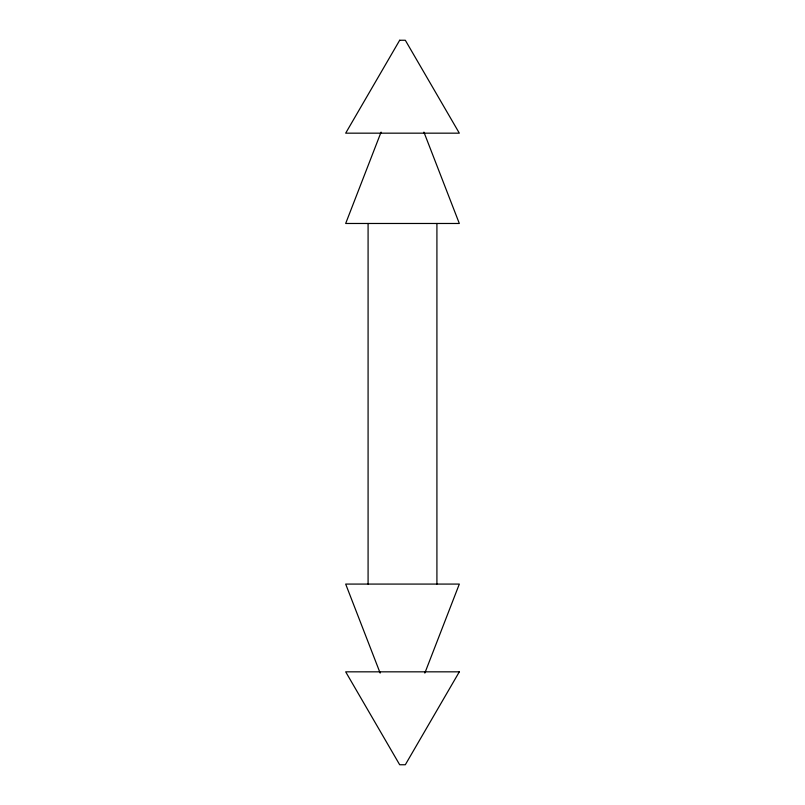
<?xml version="1.0" encoding="UTF-8"?>
<svg xmlns="http://www.w3.org/2000/svg" width="805" height="805" viewBox="0 0 805 805"><rect width="100%" height="100%" fill="white"/><g stroke="black" fill="none" stroke-linecap="round" stroke-linejoin="round"><path stroke-width="1.21" d="M381.077 132.121L345.677 223.478L459.323 223.478L423.923 132.121M424.839 673.091L459.323 584.078L345.677 584.078L380.161 673.091M436.914 223.478L436.914 584.078M368.086 223.478L368.086 584.078M399.683 40.25L345.677 133.167L459.323 133.167L405.318 40.25L399.683 40.25M459.323 671.833L405.318 764.75L399.683 764.75L345.677 671.833L459.323 671.833"/></g></svg>
